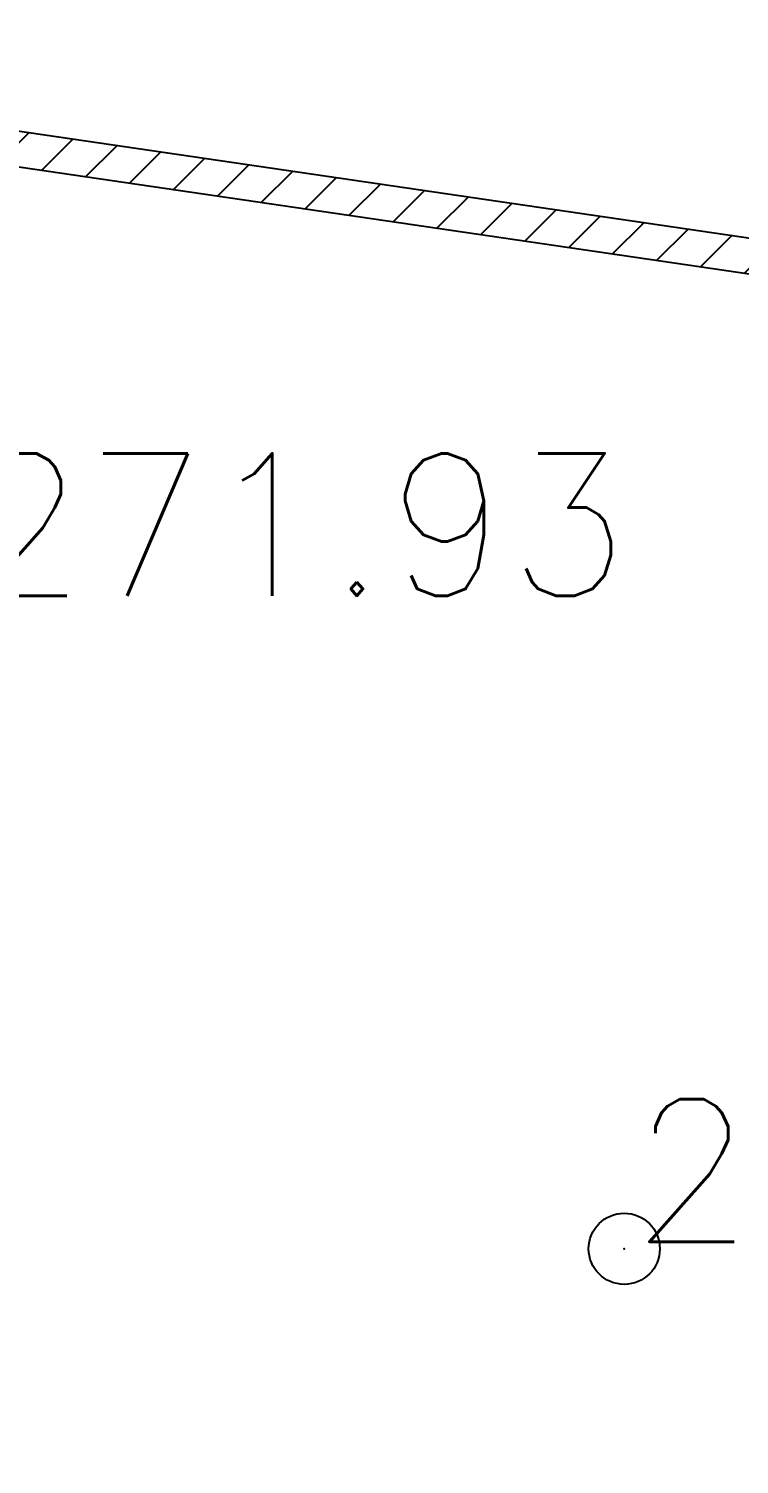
# Model space of a CAD drawing. Header units: millimetres. Extents: x 524954 to 526204, y 9523489 to 9524010.
# Drawn here: x 525740.3 to 525745.29, y 9523632.57 to 9523642.65 of the extents above; entities that cross this region are included whole.
import ezdxf

# ---------------------------------------------------------------- set-up
doc = ezdxf.new("R2010")
doc.units = ezdxf.units.MM
doc.header["$PDMODE"] = 32
doc.header["$PDSIZE"] = 0.5
for name, color, linetype in [('Cloture', 7, 'Continuous'), ('Murs', 1, 'Continuous'), ('TopoAlt', 3, 'Continuous'), ('TOPOJIS', 7, 'Continuous')]:
    doc.layers.add(name, color=color, linetype=linetype)
doc.styles.add('Simplex 1.0', font='Simplex.shx', dxfattribs={"width": 0.99, "height": 1})

# ---------------------------------------------------------------- blocks, each defined once
blk = doc.blocks.new('TCPOINT M')
at = {"color": 0}
blk.add_point((0, 0), dxfattribs=at)
at = {"layer": 'TopoAlt', "style": 'Simplex 1.0', "width": 0.99}
blk.add_attdef('ALT', (0.15, 0.15), '', height=1, dxfattribs=at)

msp = doc.modelspace()

# ---------------------------------------------------------------- hatches: boundary and pattern name
at = {"layer": 'Murs'}
h = msp.add_hatch(dxfattribs=at)
h.set_pattern_fill('_U', color=256, scale=0.25, angle=45, style=0, pattern_type=0)
h.set_pattern_definition([(45, (0, 0), (-0.1767766952966, 0.1767766952966), [])])
h.paths.add_polyline_path([(525753.94, 9523627.063), (525754.198, 9523627.183), (525754.534, 9523633), (525754.651, 9523637.654), (525754.708, 9523639.813), (525735.331, 9523642.653), (525735.295, 9523642.406), (525754.453, 9523639.598), (525754.401, 9523637.66), (525754.284, 9523633.011)])

# ---------------------------------------------------------------- linework, layer by layer
at = {"layer": 'Cloture', "flags": 128}
for points in [[(525735.331, 9523642.653), (525754.708, 9523639.813), (525754.651, 9523637.654), (525754.534, 9523633), (525754.198, 9523627.183), (525724.148, 9523613.254)], [(525735.295, 9523642.406), (525754.453, 9523639.598), (525754.401, 9523637.66), (525754.284, 9523633.011), (525753.994, 9523627.64), (525724.132, 9523613.686)]]:
    msp.add_lwpolyline(points, dxfattribs=at)

# ---------------------------------------------------------------- block references
at = {"layer": 'TOPOJIS'}
ref = msp.add_blockref('TCPOINT M', (525739.8, 9523638.62, 271.93), dxfattribs=at)
ref.add_attrib('ALT', '271.93', (525739.85, 9523638.67, 271.93), dxfattribs={"layer": 'TopoAlt', "height": 1, "style": 'Simplex 1.0', "width": 0.99})
ref = msp.add_blockref('TCPOINT M', (525744.485, 9523634.082, 271.74), dxfattribs=at)
ref.add_attrib('ALT', '271.74', (525744.535, 9523634.132, 271.74), dxfattribs={"layer": 'TopoAlt', "height": 1, "style": 'Simplex 1.0', "width": 0.99})

doc.saveas('drawing.dxf')
